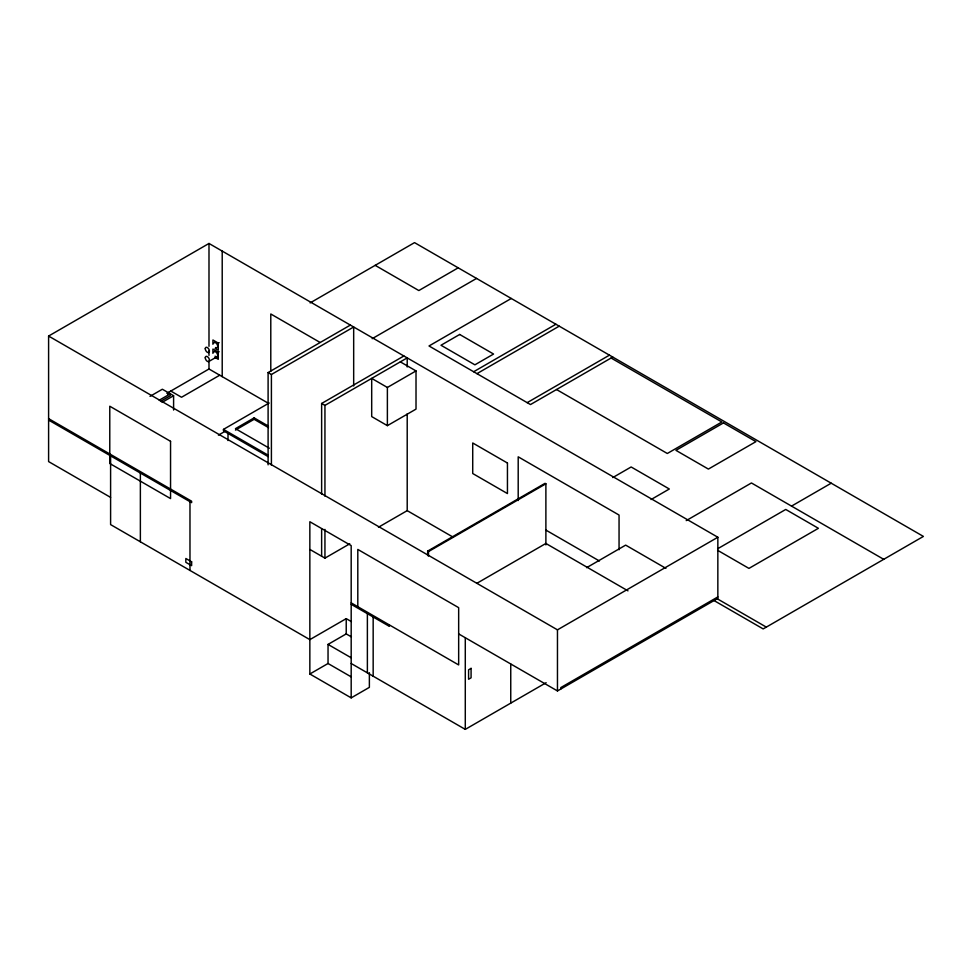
<?xml version="1.0" encoding="UTF-8"?>
<svg xmlns="http://www.w3.org/2000/svg" width="972" height="972" viewBox="0 0 972 972"><rect width="100%" height="100%" fill="white"/><g stroke="black" fill="none" stroke-linecap="round" stroke-linejoin="round"><path stroke-width="1.46" d="M110.601 497.397L48.6 461.591L48.6 336.057L208.992 243.462L717.846 537.249L717.846 598.351L557.466 690.946L458.663 633.902M212.917 344.295L212.917 339.993L218.287 343.104L219.113 342.618M212.917 353.358L212.917 349.07L218.287 352.168L219.113 351.694M208.798 361.499L217.06 356.724M310.141 302.9L414.534 242.623L923.4 536.423L763.178 628.92L713.837 600.441M150.016 396.357L162.36 389.237L173.599 395.726L173.599 410.05M166.856 393.32L208.992 368.995L268.43 403.307M159.189 400.233L170.294 393.818L170.294 395.726L160.416 401.424M162.045 402.396L173.599 395.726M219.733 375.204L181.545 397.256L170.793 391.048M268.102 464.823L268.102 372.568L350.357 325.085M268.102 372.568L271.407 374.487L353.674 326.993L353.674 385.969M458.189 267.835L418.835 290.555L375.18 265.344M372.191 338.681L476.547 278.429M268.102 456.585L223.463 430.803L223.463 429.381L269.159 402.991M218.408 435.152L224.982 431.361M268.466 426.149L254.129 417.875L235.443 428.664L269.341 448.226M235.443 430.086L254.129 419.309L268.466 427.583M321.635 494.213L321.635 403.477L403.89 355.983M321.635 403.477L324.94 405.385L407.207 357.89L407.207 366.966M511.272 298.477L429.004 345.971L530.493 404.559L612.749 357.064M387.378 387.464L416.016 370.927L416.016 409.115L387.378 425.651L371.693 416.587L371.693 378.4L387.378 387.464L387.378 425.651M473.643 371.741L555.911 324.247M476.96 373.649L559.216 326.155M527.176 402.651L609.444 355.157M310.044 549.532L324.94 558.135L349.75 543.81M378.473 527.225L407.207 510.64L452.988 537.079M427.668 555.559L427.668 551.088L545.061 483.315L545.887 483.789L545.887 544.891M427.668 551.088L428.494 551.574L545.887 483.789M351.402 621.618L346.226 618.629L309.849 639.637L110.601 524.601L110.601 455.868M612.785 477.568L631.144 466.973L669.319 489.001L651.082 499.535M351.293 676.925L328.038 663.499L328.038 644.412L346.226 633.902L351.402 636.891M369.372 672.685L369.372 687.362L351.184 697.872L351.184 545.608L309.849 521.733L309.849 673.997L328.038 663.499M476.754 583.37L545.887 543.457L627.985 590.855M586.602 567.684L625.664 545.122L665.917 568.365M686.22 520.615L751.441 482.963L883.718 559.325M48.6 336.057L557.466 629.844L717.846 537.249M717.615 548.791L785.741 509.45L818.4 528.306L748.95 568.401L717.603 550.298M791.536 506.108L831.218 483.193M351.184 663.499L465.284 729.377L546.13 682.696M717.846 596.917L560.771 687.605L560.771 689.039M168.642 393.271C171.631 392.384 165.653 392.178 168.642 393.405M611.096 358.024L721.88 421.982L667.314 453.487L556.531 389.529M400.33 361.863L416.016 370.927M319.922 342.351L270.787 313.98L270.787 371.268M716.984 598.618L766.313 627.11M545.705 529.983L599.408 560.99M215.067 348.401L218.287 350.26L218.287 343.104M215.067 357.465L218.287 359.324L218.287 352.168M223.463 429.381L268.102 455.151M48.6 418.64L191.63 501.212L191.63 502.646L48.6 420.074M351.184 602.883L458.663 664.933L458.663 607.658L357.805 549.423L357.805 606.698M351.184 604.317L389.359 626.345L389.359 624.923M328.038 644.412L351.293 657.837M309.849 673.997L351.184 697.872M619.055 549.727L619.055 515.051L518.197 456.816L518.197 500.531M557.466 629.844L557.466 690.946M510.75 664.058L510.75 703.121M465.284 637.729L465.284 729.377M428.494 551.574L428.494 556.033M407.207 413.853L407.207 510.64M373.163 617.001L373.163 676.196M367.38 613.66L367.38 672.855M346.226 618.629L346.226 633.902M324.94 405.385L324.94 496.133M324.94 529.4L324.94 558.135M321.635 528.999L321.635 556.227M271.407 374.487L271.407 465.224M254.129 417.875L254.129 419.309M228.007 433.087L228.007 440.559M222.211 251.092L222.211 376.638M208.992 243.462L208.992 346.311M208.992 350.843L208.992 355.388M208.992 361.438L208.992 368.995M189.977 501.686L189.977 570.43M140.369 473.048L140.369 541.781M213.609 352.423A2.928 1.689 60 0 1 216.136 352.204A2.928 1.689 60 0 1 217.594 355.971A2.928 1.689 60 0 1 215.067 356.189M213.609 343.359A2.928 1.689 60 0 1 215.966 342.982A2.928 1.689 60 0 1 217.667 346.53A2.928 1.689 60 0 1 215.602 347.514M167.743 393.672C169.019 395.859 170.477 392.068 167.743 393.672M459.683 334.465L440.996 345.254L474.895 364.828L493.569 354.039L459.683 334.465M723.484 422.905L675.941 450.352L708.394 469.087L755.937 441.64L723.484 422.905M471.08 668.372L468.589 669.805L468.589 679.258L471.08 677.824L471.08 668.372M507.445 463.024L472.72 442.977L472.72 473.522L507.445 493.569L507.445 463.024M170.55 441.312L109.775 406.223L109.775 463.498L170.55 498.587L170.55 441.312M191.63 561.828L185.834 558.487L185.834 562.314L191.63 565.655L191.63 561.828M205.274 357.781A2.928 1.689 60 0 0 208.373 361.633A2.928 1.689 60 0 0 208.373 357.502A2.928 1.689 60 0 0 205.274 357.781M205.274 348.705A2.928 1.689 60 0 0 208.373 352.569A2.928 1.689 60 0 0 208.373 348.438A2.928 1.689 60 0 0 205.274 348.705"/></g></svg>
